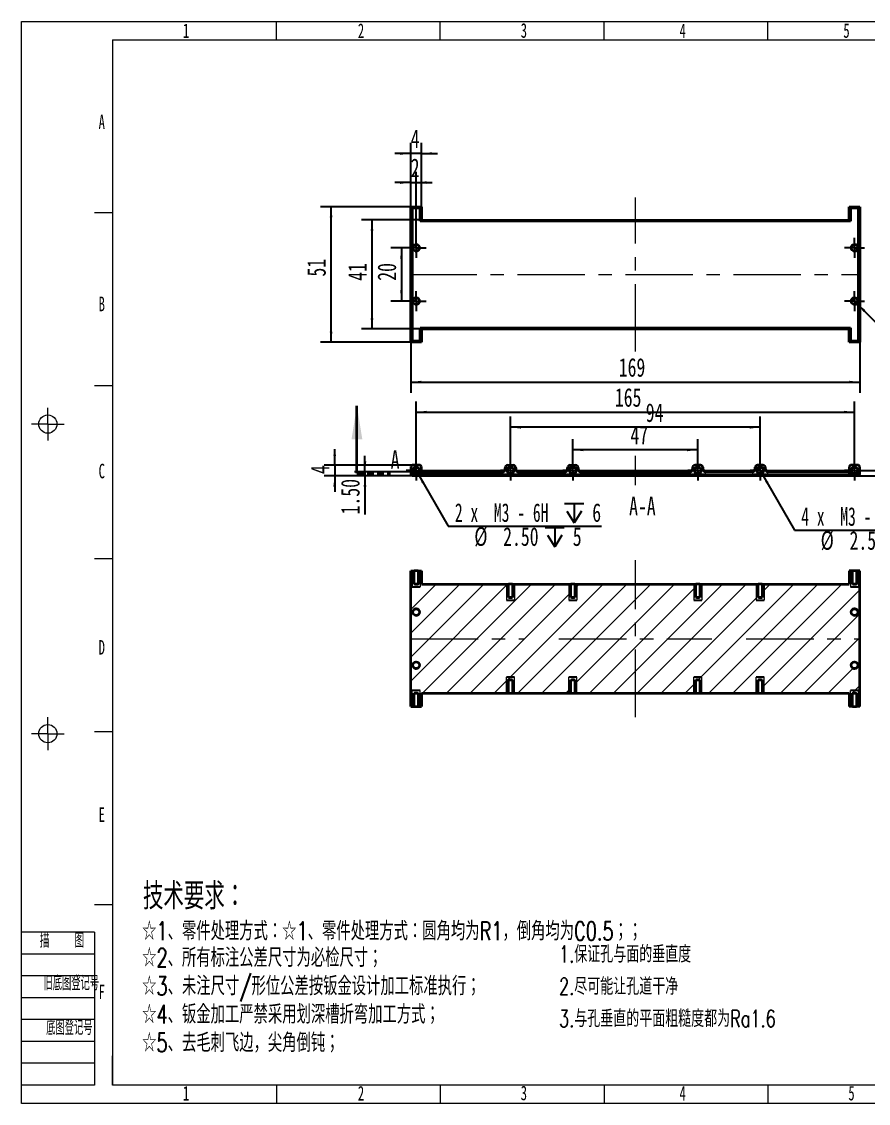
# Model space of a CAD drawing. Header units: millimetres. Extents: x 5 to 292, y 3 to 206.
# Drawn here: x 4.5 to 163.8, y 2.8 to 206.2 of the extents above; entities that cross this region are included whole.
import ezdxf

# ---------------------------------------------------------------- set-up
doc = ezdxf.new("R2010")
doc.units = ezdxf.units.MM
doc.linetypes.add('CENTERX2', pattern=[20.32, 12.7, -2.54, 2.54, -2.54])
doc.linetypes.add('HIDDEN', pattern=[1.905, 1.27, -0.635])
doc.layers.add('10', color=7, linetype='Continuous')
doc.layers.add('SLD-0', color=7, linetype='Continuous')
doc.layers.add('粗实线层', color=7, linetype='Continuous', lineweight=25)
doc.styles.add('SLDTEXTSTYLE0', font='TXT', dxfattribs={"width": 0.7, "bigfont": 'bigfont'})
doc.styles.add('SLDTEXTSTYLE1', font='TXT', dxfattribs={"width": 0.7})
doc.styles.add('SLDTEXTSTYLE13', font='TXT', dxfattribs={"width": 0.629412, "bigfont": 'bigfont'})
doc.styles.add('SLDTEXTSTYLE14', font='TXT', dxfattribs={"width": 0.616667})
doc.styles.add('SLDTEXTSTYLE7', font='TXT', dxfattribs={"width": 0.638186})
doc.styles.add('SLDTEXTSTYLE8', font='TXT', dxfattribs={"width": 0.484951, "bigfont": 'bigfont'})
doc.styles.add('SLDTEXTSTYLE9', font='TXT', dxfattribs={"width": 0.454852, "bigfont": 'bigfont'})
doc.dimstyles.new('SLDDIMSTYLE0', dxfattribs={"dimtxt": 3.5, "dimasz": 2, "dimexe": 0, "dimexo": 0.0625, "dimgap": 0.875, "dimtad": 2, "dimlfac": 2, "dimrnd": 1e-09, "dimzin": 12, "dimdsep": 46, "dimtxsty": 'SLDTEXTSTYLE1', "dimsah": 1, "dimcen": 0.09, "dimadec": 0, "dimazin": 3, "dimtfac": 1, "dimtofl": 0, "dimtmove": 0, "dimatfit": 3, "dimfxl": 0, "dimfrac": 2, "dimtolj": 1, "dimtzin": 12, "dimarcsym": 0})
doc.dimstyles.new('SLDDIMSTYLE1', dxfattribs={"dimtxt": 3.5, "dimasz": 2, "dimexe": 0, "dimexo": 0.0625, "dimgap": 0.875, "dimtad": 2, "dimlfac": 2, "dimrnd": 1e-09, "dimzin": 12, "dimdsep": 46, "dimtxsty": 'SLDTEXTSTYLE1', "dimsah": 1, "dimcen": 0.09, "dimadec": 0, "dimazin": 3, "dimtfac": 1, "dimtmove": 0, "dimatfit": 0, "dimfxl": 0, "dimfrac": 2, "dimtolj": 1, "dimtzin": 12, "dimarcsym": 0})
doc.dimstyles.new('SLDDIMSTYLE2', dxfattribs={"dimtxt": 3.5, "dimasz": 2, "dimexe": 0, "dimexo": 0.0625, "dimgap": 0.875, "dimtad": 0, "dimtih": 1, "dimtoh": 1, "dimdec": 6, "dimlfac": 2, "dimrnd": 1e-09, "dimzin": 12, "dimdsep": 46, "dimtxsty": 'SLDTEXTSTYLE1', "dimblk1": 'NONE', "dimsah": 1, "dimcen": 0, "dimadec": 0, "dimazin": 3, "dimtfac": 1, "dimtmove": 0, "dimatfit": 3, "dimldrblk": 'NONE', "dimfxl": 0, "dimfrac": 2, "dimtolj": 1, "dimtzin": 12, "dimarcsym": 0})
doc.dimstyles.new('SLDDIMSTYLE3', dxfattribs={"dimtxt": 3.5, "dimasz": 2, "dimexe": 0, "dimexo": 0.0625, "dimgap": 0.875, "dimtad": 2, "dimlfac": 2, "dimrnd": 1e-09, "dimzin": 4, "dimdsep": 46, "dimtxsty": 'SLDTEXTSTYLE1', "dimsah": 1, "dimcen": 0.09, "dimadec": 0, "dimazin": 1, "dimtfac": 1, "dimtmove": 0, "dimatfit": 0, "dimfxl": 0, "dimfrac": 2, "dimtolj": 1, "dimtzin": 12, "dimarcsym": 0})

# ---------------------------------------------------------------- blocks, each defined once
blk = doc.blocks.new('SW_NOTE_0_1')
at = {"layer": 'SLD-0', "color": 0, "char_height": 3.5, "attachment_point": 1, "style": 'SLDTEXTSTYLE0'}
for s, insert in [('☆2、所有标注公差尺寸为必检尺寸；', (0, 4.51)), ('☆3、未注尺寸/形位公差按钣金设计加工标准执行；', (0, -0.82)), ('☆4、钣金加工严禁采用划深槽折弯加工方式；', (0, -6.15)), ('☆5、去毛刺飞边，尖角倒钝；', (0, -11.48))]:
    blk.add_mtext(s, dxfattribs=dict(at, insert=insert))
blk = doc.blocks.new('SW_NOTE_0_4')
at = {"layer": '粗实线层', "color": 0, "char_height": 3.175, "attachment_point": 1, "style": 'SLDTEXTSTYLE0'}
for s, insert in [('1.保证孔与面的垂直度', (0, 4.09)), ('2.尽可能让孔道干净', (0, -1.97)), ('3.与孔垂直的平面粗糙度都为Ra1.6', (0, -8.03))]:
    blk.add_mtext(s, dxfattribs=dict(at, insert=insert))
blk = doc.blocks.new('_D')
at = {"layer": '10'}
for p, q in [((77.73, 171.44), (60.73, 171.44)), ((62.73, 145.94), (62.73, 171.44)), ((77.73, 145.94), (60.73, 145.94))]:
    blk.add_line(p, q, dxfattribs=at)
for points in [[(62.73, 171.44), (62.48, 169.44), (62.98, 169.44)], [(62.73, 145.94), (62.98, 147.94), (62.48, 147.94)]]:
    blk.add_solid(points, dxfattribs=at)
at = {"layer": '10', "insert": (58.22, 158.3), "char_height": 3.5, "attachment_point": 1, "rotation": 90, "style": 'SLDTEXTSTYLE1'}
blk.add_mtext('51', dxfattribs=at)
blk = doc.blocks.new('_D_1')
at = {"layer": '10'}
for p, q in [((78.73, 163.69), (73.98, 163.69)), ((75.98, 163.69), (75.98, 153.69)), ((76.86, 153.69), (73.98, 153.69))]:
    blk.add_line(p, q, dxfattribs=at)
for points in [[(75.98, 163.69), (75.73, 161.69), (76.23, 161.69)], [(75.98, 153.69), (76.23, 155.69), (75.73, 155.69)]]:
    blk.add_solid(points, dxfattribs=at)
at = {"layer": '10', "insert": (71.47, 157.51), "char_height": 3.5, "attachment_point": 1, "rotation": 90, "style": 'SLDTEXTSTYLE1'}
blk.add_mtext('20', dxfattribs=at)
blk = doc.blocks.new('_D_2')
at = {"layer": '10'}
for p, q in [((77.73, 171.44), (77.73, 177.98)), ((78.73, 163.69), (78.73, 177.98)), ((77.73, 175.98), (74.73, 175.98)), ((77.73, 175.98), (78.73, 175.98)), ((78.73, 175.98), (81.73, 175.98))]:
    blk.add_line(p, q, dxfattribs=at)
for points in [[(77.73, 175.98), (75.73, 176.23), (75.73, 175.73)], [(78.73, 175.98), (80.73, 175.73), (80.73, 176.23)]]:
    blk.add_solid(points, dxfattribs=at)
at = {"layer": '10', "insert": (77.71, 180.5), "char_height": 3.5, "attachment_point": 1, "style": 'SLDTEXTSTYLE1'}
blk.add_mtext('2', dxfattribs=at)
blk = doc.blocks.new('_D_3')
at = {"layer": '10'}
for p, q in [((79.73, 168.94), (68.43, 168.94)), ((70.43, 168.94), (70.43, 148.44)), ((79.73, 148.44), (68.43, 148.44))]:
    blk.add_line(p, q, dxfattribs=at)
for points in [[(70.43, 168.94), (70.18, 166.94), (70.68, 166.94)], [(70.43, 148.44), (70.68, 150.44), (70.18, 150.44)]]:
    blk.add_solid(points, dxfattribs=at)
at = {"layer": '10', "insert": (65.92, 157.51), "char_height": 3.5, "attachment_point": 1, "rotation": 90, "style": 'SLDTEXTSTYLE1'}
blk.add_mtext('41', dxfattribs=at)
blk = doc.blocks.new('_D_4')
at = {"layer": '10'}
for p, q in [((77.73, 171.44), (77.73, 183.44)), ((79.73, 171.44), (79.73, 183.44)), ((77.73, 181.44), (74.73, 181.44)), ((79.73, 181.44), (77.73, 181.44)), ((79.73, 181.44), (82.73, 181.44))]:
    blk.add_line(p, q, dxfattribs=at)
for points in [[(77.73, 181.44), (75.73, 181.69), (75.73, 181.19)], [(79.73, 181.44), (81.73, 181.19), (81.73, 181.69)]]:
    blk.add_solid(points, dxfattribs=at)
at = {"layer": '10', "insert": (77.71, 185.95), "char_height": 3.5, "attachment_point": 1, "style": 'SLDTEXTSTYLE1'}
blk.add_mtext('4', dxfattribs=at)
blk = doc.blocks.new('_D_5')
at = {"layer": '10'}
for p, q in [((77.73, 145.94), (77.73, 136.46)), ((162.23, 145.94), (162.23, 136.46)), ((77.73, 138.46), (162.23, 138.46))]:
    blk.add_line(p, q, dxfattribs=at)
for points in [[(77.73, 138.46), (79.73, 138.21), (79.73, 138.71)], [(162.23, 138.46), (160.23, 138.71), (160.23, 138.21)]]:
    blk.add_solid(points, dxfattribs=at)
at = {"layer": '10', "insert": (116.86, 142.97), "char_height": 3.5, "attachment_point": 1, "style": 'SLDTEXTSTYLE1'}
blk.add_mtext('169', dxfattribs=at)
blk = doc.blocks.new('_D_6')
at = {"layer": '10'}
for p, q in [((160.79, 154.13), (161.68, 153.25)), ((161.68, 153.25), (172.58, 142.33)), ((172.58, 142.33), (206.72, 142.33))]:
    blk.add_line(p, q, dxfattribs=at)
blk.add_solid([(161.68, 153.25), (162.91, 151.65), (163.27, 152.01)], dxfattribs=at)
at = {"layer": '10', "char_height": 3.5, "attachment_point": 1}
for s, insert, style in [('4 x  M3 - 6H 完全贯穿', (173.83, 146.84), 'SLDTEXTSTYLE13'), ('%%c', (177.49, 142.34), 'SLDTEXTSTYLE1'), ('2.50 完全贯穿', (182.92, 142.33), 'SLDTEXTSTYLE0')]:
    blk.add_mtext(s, dxfattribs=dict(at, insert=insert, style=style))
blk = doc.blocks.new('_None')
blk = doc.blocks.new('SW_CENTERMARKSYMBOL_0')
at = {"layer": '10', "color": 0}
for p, q in [((-1.25, 0), (-1.875, 0)), ((0, 0), (-1.25, 0)), ((0, 1.25), (0, 1.875)), ((0, 0), (0, 1.25)), ((0, 0), (0, -1.25)), ((0, 0), (1.25, 0)), ((1.25, 0), (1.875, 0)), ((0, -1.25), (0, -1.875))]:
    blk.add_line(p, q, dxfattribs=at)
blk = doc.blocks.new('SW_CENTERMARKSYMBOL_1')
at = {"layer": '10', "color": 0}
for p, q in [((-1.25, 0), (-1.875, 0)), ((0, 0), (-1.25, 0)), ((0, 1.25), (0, 1.875)), ((0, 0), (0, 1.25)), ((0, 0), (0, -1.25)), ((0, 0), (1.25, 0)), ((1.25, 0), (1.875, 0)), ((0, -1.25), (0, -1.875))]:
    blk.add_line(p, q, dxfattribs=at)
blk = doc.blocks.new('SW_CENTERMARKSYMBOL_2')
at = {"layer": '10', "color": 0}
for p, q in [((-1.25, 0), (-1.875, 0)), ((0, 0), (-1.25, 0)), ((0, 1.25), (0, 1.875)), ((0, 0), (0, 1.25)), ((0, 0), (0, -1.25)), ((0, 0), (1.25, 0)), ((1.25, 0), (1.875, 0)), ((0, -1.25), (0, -1.875))]:
    blk.add_line(p, q, dxfattribs=at)
blk = doc.blocks.new('SW_CENTERMARKSYMBOL_3')
at = {"layer": '10', "color": 0}
for p, q in [((-1.25, 0), (-1.875, 0)), ((0, 0), (-1.25, 0)), ((0, 1.25), (0, 1.875)), ((0, 0), (0, 1.25)), ((0, 0), (0, -1.25)), ((0, 0), (1.25, 0)), ((1.25, 0), (1.875, 0)), ((0, -1.25), (0, -1.875))]:
    blk.add_line(p, q, dxfattribs=at)
blk = doc.blocks.new('_D_7')
at = {"layer": '10'}
for p, q in [((63.41, 122.81), (63.41, 125.81)), ((77.98, 122.81), (61.41, 122.81)), ((63.41, 122.81), (63.41, 120.81)), ((77.98, 120.81), (61.41, 120.81)), ((63.41, 120.81), (63.41, 117.81))]:
    blk.add_line(p, q, dxfattribs=at)
for points in [[(63.41, 122.81), (63.66, 124.81), (63.16, 124.81)], [(63.41, 120.81), (63.16, 118.81), (63.66, 118.81)]]:
    blk.add_solid(points, dxfattribs=at)
at = {"layer": '10', "insert": (58.9, 121.16), "char_height": 3.5, "attachment_point": 1, "rotation": 90, "style": 'SLDTEXTSTYLE1'}
blk.add_mtext('4', dxfattribs=at)
blk = doc.blocks.new('_D_8')
at = {"layer": '10'}
for p, q in [((69.11, 121.56), (69.11, 124.56)), ((79.98, 121.56), (67.11, 121.56)), ((79.48, 120.81), (67.11, 120.81)), ((69.11, 121.56), (69.11, 120.81)), ((69.11, 120.81), (69.11, 113.57))]:
    blk.add_line(p, q, dxfattribs=at)
for points in [[(69.11, 121.56), (69.36, 123.56), (68.86, 123.56)], [(69.11, 120.81), (68.86, 118.81), (69.36, 118.81)]]:
    blk.add_solid(points, dxfattribs=at)
at = {"layer": '10', "insert": (64.59, 113.57), "char_height": 3.5, "attachment_point": 1, "rotation": 90, "style": 'SLDTEXTSTYLE1'}
blk.add_mtext('1.50', dxfattribs=at)
blk = doc.blocks.new('_D_9')
at = {"layer": '10'}
for p, q in [((78.73, 123.68), (78.73, 134.81)), ((161.23, 123.68), (161.23, 134.81)), ((78.73, 132.81), (161.23, 132.81))]:
    blk.add_line(p, q, dxfattribs=at)
for points in [[(78.73, 132.81), (80.73, 132.56), (80.73, 133.06)], [(161.23, 132.81), (159.23, 133.06), (159.23, 132.56)]]:
    blk.add_solid(points, dxfattribs=at)
at = {"layer": '10', "insert": (116.13, 137.32), "char_height": 3.5, "attachment_point": 1, "style": 'SLDTEXTSTYLE1'}
blk.add_mtext('165', dxfattribs=at)
blk = doc.blocks.new('_D_10')
at = {"layer": '10'}
for p, q in [((96.48, 123.69), (96.48, 131.95)), ((143.48, 123.69), (143.48, 131.95)), ((143.48, 129.95), (96.48, 129.95))]:
    blk.add_line(p, q, dxfattribs=at)
for points in [[(96.48, 129.95), (98.48, 129.7), (98.48, 130.2)], [(143.48, 129.95), (141.48, 130.2), (141.48, 129.7)]]:
    blk.add_solid(points, dxfattribs=at)
at = {"layer": '10', "insert": (121.95, 134.46), "char_height": 3.5, "attachment_point": 1, "style": 'SLDTEXTSTYLE1'}
blk.add_mtext('94', dxfattribs=at)
blk = doc.blocks.new('_D_11')
at = {"layer": '10'}
for p, q in [((108.23, 123.69), (108.23, 127.7)), ((131.73, 123.69), (131.73, 127.7)), ((131.73, 125.7), (108.23, 125.7))]:
    blk.add_line(p, q, dxfattribs=at)
for points in [[(108.23, 125.7), (110.23, 125.45), (110.23, 125.95)], [(131.73, 125.7), (129.73, 125.95), (129.73, 125.45)]]:
    blk.add_solid(points, dxfattribs=at)
at = {"layer": '10', "insert": (119.06, 130.22), "char_height": 3.5, "attachment_point": 1, "style": 'SLDTEXTSTYLE1'}
blk.add_mtext('47', dxfattribs=at)
blk = doc.blocks.new('_D_12')
at = {"layer": '10'}
for p, q in [((192.23, 121.81), (192.23, 124.81)), ((80.61, 121.81), (194.23, 121.81)), ((160.48, 120.81), (194.23, 120.81)), ((192.23, 121.81), (192.23, 120.81)), ((192.23, 120.81), (192.23, 118.8))]:
    blk.add_line(p, q, dxfattribs=at)
for points in [[(192.23, 121.81), (192.48, 123.81), (191.98, 123.81)], [(192.23, 120.81), (191.98, 118.81), (192.48, 118.81)]]:
    blk.add_solid(points, dxfattribs=at)
at = {"layer": '10', "insert": (187.72, 118.8), "char_height": 3.5, "attachment_point": 1, "rotation": 90, "style": 'SLDTEXTSTYLE1'}
blk.add_mtext('2', dxfattribs=at)
blk = doc.blocks.new('SW_SYMBOL_HOLE_DEPTH')
at = {"layer": '10', "color": 0}
for p, q in [((0, 875), (800, 875)), ((100, 555), (400, 75)), ((400, 875), (400, 75)), ((700, 555), (400, 75))]:
    blk.add_line(p, q, dxfattribs=at)
blk = doc.blocks.new('_D_13')
at = {"layer": '10'}
for p, q in [((78.42, 122.35), (79.05, 121.27)), ((79.05, 121.27), (84.77, 111.34)), ((84.77, 111.34), (113.63, 111.34))]:
    blk.add_line(p, q, dxfattribs=at)
blk.add_solid([(79.05, 121.27), (79.83, 119.41), (80.26, 119.66)], dxfattribs=at)
at = {"layer": '10', "xscale": 0.004511737089201878, "yscale": 0.004511737089201878, "zscale": 0.004511737089201878}
for p in [(106.67, 111.67), (103, 107.16)]:
    blk.add_blockref('SW_SYMBOL_HOLE_DEPTH', p, dxfattribs=at)
at = {"layer": '10', "char_height": 3.5, "attachment_point": 1}
for s, insert, style in [('2 x  M3 - 6H', (86.02, 115.66), 'SLDTEXTSTYLE14'), ('6', (111.88, 115.66), 'SLDTEXTSTYLE1'), ('%%c', (89.69, 111.16), 'SLDTEXTSTYLE1'), ('2.50', (95.11, 111.15), 'SLDTEXTSTYLE1'), ('5', (108.21, 111.15), 'SLDTEXTSTYLE1')]:
    blk.add_mtext(s, dxfattribs=dict(at, insert=insert, style=style))
blk = doc.blocks.new('_D_14')
at = {"layer": '10'}
for p, q in [((143.17, 122.36), (143.8, 121.27)), ((143.8, 121.27), (149.95, 110.61)), ((149.95, 110.61), (178.81, 110.61))]:
    blk.add_line(p, q, dxfattribs=at)
blk.add_solid([(143.8, 121.27), (144.58, 119.42), (145.01, 119.67)], dxfattribs=at)
at = {"layer": '10', "xscale": 0.004511737089201878, "yscale": 0.004511737089201878, "zscale": 0.004511737089201878}
for p in [(171.85, 110.94), (168.18, 106.43)]:
    blk.add_blockref('SW_SYMBOL_HOLE_DEPTH', p, dxfattribs=at)
at = {"layer": '10', "char_height": 3.5, "attachment_point": 1}
for s, insert, style in [('4 x  M3 - 6H', (151.2, 114.93), 'SLDTEXTSTYLE14'), ('6', (177.06, 114.93), 'SLDTEXTSTYLE1'), ('%%c', (154.86, 110.43), 'SLDTEXTSTYLE1'), ('2.50', (160.29, 110.42), 'SLDTEXTSTYLE1'), ('5', (173.39, 110.42), 'SLDTEXTSTYLE1')]:
    blk.add_mtext(s, dxfattribs=dict(at, insert=insert, style=style))
blk = doc.blocks.new('SW_CENTERMARKSYMBOL_4')
at = {"layer": '10', "color": 0}
for p, q in [((-1.25, 0), (-1.875, 0)), ((0, 0), (-1.25, 0)), ((0, 1.25), (0, 1.875)), ((0, 0), (0, 1.25)), ((0, 0), (0, -1.25)), ((0, 0), (1.25, 0)), ((1.25, 0), (1.875, 0)), ((0, -1.25), (0, -1.875))]:
    blk.add_line(p, q, dxfattribs=at)
blk = doc.blocks.new('SW_CENTERMARKSYMBOL_5')
at = {"layer": '10', "color": 0}
for p, q in [((-1.25, 0), (-1.875, 0)), ((0, 0), (-1.25, 0)), ((0, 1.25), (0, 1.875)), ((0, 0), (0, 1.25)), ((0, 0), (0, -1.25)), ((0, 0), (1.25, 0)), ((1.25, 0), (1.875, 0)), ((0, -1.25), (0, -1.875))]:
    blk.add_line(p, q, dxfattribs=at)
blk = doc.blocks.new('SW_CENTERMARKSYMBOL_6')
at = {"layer": '10', "color": 0}
for p, q in [((-1.25, 0), (-1.875, 0)), ((0, 0), (-1.25, 0)), ((0, 1.25), (0, 1.875)), ((0, 0), (0, 1.25)), ((0, 0), (0, -1.25)), ((0, 0), (1.25, 0)), ((1.25, 0), (1.875, 0)), ((0, -1.25), (0, -1.875))]:
    blk.add_line(p, q, dxfattribs=at)
blk = doc.blocks.new('SW_CENTERMARKSYMBOL_7')
at = {"layer": '10', "color": 0}
for p, q in [((-1.25, 0), (-1.875, 0)), ((0, 0), (-1.25, 0)), ((0, 1.25), (0, 1.875)), ((0, 0), (0, 1.25)), ((0, 0), (0, -1.25)), ((0, 0), (1.25, 0)), ((1.25, 0), (1.875, 0)), ((0, -1.25), (0, -1.875))]:
    blk.add_line(p, q, dxfattribs=at)
blk = doc.blocks.new('SW_CENTERMARKSYMBOL_8')
at = {"layer": '10', "color": 0}
for p, q in [((-1.25, 0), (-1.875, 0)), ((0, 0), (-1.25, 0)), ((0, 1.25), (0, 1.875)), ((0, 0), (0, 1.25)), ((0, 0), (0, -1.25)), ((0, 0), (1.25, 0)), ((1.25, 0), (1.875, 0)), ((0, -1.25), (0, -1.875))]:
    blk.add_line(p, q, dxfattribs=at)
blk = doc.blocks.new('SW_CENTERMARKSYMBOL_9')
at = {"layer": '10', "color": 0}
for p, q in [((-1.25, 0), (-1.875, 0)), ((0, 0), (-1.25, 0)), ((0, 1.25), (0, 1.875)), ((0, 0), (0, 1.25)), ((0, 0), (0, -1.25)), ((0, 0), (1.25, 0)), ((1.25, 0), (1.875, 0)), ((0, -1.25), (0, -1.875))]:
    blk.add_line(p, q, dxfattribs=at)

msp = doc.modelspace()

# ---------------------------------------------------------------- hatches: boundary and pattern name
at = {"layer": '10', "linetype": 'Continuous', "lineweight": 18}
h = msp.add_hatch(dxfattribs=at)
h.set_pattern_fill('ANSI31', color=256, style=0)
edge = h.paths.add_edge_path(flags=0)
edge.add_spline(control_points=[(143.85968995, 97.94086234), (143.75511557, 97.90308212), (143.64540433, 97.87364096), (143.53441739, 97.86692939), (143.41427746, 97.85966431), (143.29171628, 97.88143354), (143.17690651, 97.91755974), (143.15381076, 97.92482708), (143.13088104, 97.9326355), (143.10810942, 97.94086234)], knot_values=[0.0035207128, 0.0035207128, 0.0035207128, 0.0035207128, 0.0041913413, 0.0041913413, 0.0041913413, 0.0049213623, 0.0049213623, 0.0049213623, 0.0050667007, 0.0050667007, 0.0050667007, 0.0050667007], weights=[1, 1, 1, 1, 1, 1, 1, 1, 1, 1], degree=3, periodic=0)
edge.add_line((143.10810942, 97.94086234), (143.10810942, 100.44086234))
edge.add_line((143.10810942, 100.44086234), (132.10968995, 100.44086234))
edge.add_line((132.10968995, 100.44086234), (132.10968995, 97.94086234))
edge.add_spline(control_points=[(132.10968995, 97.94086234), (132.00511557, 97.90308212), (131.89540433, 97.87364096), (131.78441739, 97.86692939), (131.66427746, 97.85966431), (131.54171628, 97.88143354), (131.42690651, 97.91755974), (131.40381076, 97.92482708), (131.38088104, 97.9326355), (131.35810942, 97.94086234)], knot_values=[0.0035207128, 0.0035207128, 0.0035207128, 0.0035207128, 0.0041913413, 0.0041913413, 0.0041913413, 0.0049213623, 0.0049213623, 0.0049213623, 0.0050667007, 0.0050667007, 0.0050667007, 0.0050667007], weights=[1, 1, 1, 1, 1, 1, 1, 1, 1, 1], degree=3, periodic=0)
edge.add_line((131.35810942, 97.94086234), (131.35810942, 100.44086234))
edge.add_line((131.35810942, 100.44086234), (108.60968995, 100.44086234))
edge.add_line((108.60968995, 100.44086234), (108.60968995, 97.94086234))
edge.add_spline(control_points=[(108.60968995, 97.94086234), (108.50511557, 97.90308212), (108.39540433, 97.87364096), (108.28441739, 97.86692939), (108.16427746, 97.85966431), (108.04171628, 97.88143354), (107.92690651, 97.91755974), (107.90381076, 97.92482708), (107.88088104, 97.9326355), (107.85810942, 97.94086234)], knot_values=[0.0035207128, 0.0035207128, 0.0035207128, 0.0035207128, 0.0041913413, 0.0041913413, 0.0041913413, 0.0049213623, 0.0049213623, 0.0049213623, 0.0050667007, 0.0050667007, 0.0050667007, 0.0050667007], weights=[1, 1, 1, 1, 1, 1, 1, 1, 1, 1], degree=3, periodic=0)
edge.add_line((107.85810942, 97.94086234), (107.85810942, 100.44086234))
edge.add_line((107.85810942, 100.44086234), (96.85968995, 100.44086234))
edge.add_line((96.85968995, 100.44086234), (96.85968995, 97.94086234))
edge.add_spline(control_points=[(96.85968995, 97.94086234), (96.75511557, 97.90308212), (96.64540433, 97.87364096), (96.53441739, 97.86692939), (96.41427746, 97.85966431), (96.29171628, 97.88143354), (96.17690651, 97.91755974), (96.15381076, 97.92482708), (96.13088104, 97.9326355), (96.10810942, 97.94086234)], knot_values=[0.0035207128, 0.0035207128, 0.0035207128, 0.0035207128, 0.0041913413, 0.0041913413, 0.0041913413, 0.0049213623, 0.0049213623, 0.0049213623, 0.0050667007, 0.0050667007, 0.0050667007, 0.0050667007], weights=[1, 1, 1, 1, 1, 1, 1, 1, 1, 1], degree=3, periodic=0)
edge.add_line((96.10810942, 97.94086234), (96.10810942, 100.44086234))
edge.add_line((96.10810942, 100.44086234), (79.73389968, 100.44086234))
edge.add_line((79.73389968, 100.44086234), (79.73389968, 102.94086234))
edge.add_line((79.73389968, 102.94086234), (79.12071536, 102.94086234))
edge.add_line((79.12071536, 102.94086234), (79.12071536, 100.44086234))
edge.add_spline(control_points=[(79.12071536, 100.44086234), (79.01463821, 100.40141483), (78.9033274, 100.37000457), (78.79041921, 100.36224512), (78.67131411, 100.3540598), (78.54949282, 100.37493974), (78.43552746, 100.41050548), (78.40577329, 100.41979101), (78.37629872, 100.4299981), (78.347084, 100.44086234)], knot_values=[0.0034997344, 0.0034997344, 0.0034997344, 0.0034997344, 0.0041822391, 0.0041822391, 0.0041822391, 0.0049068195, 0.0049068195, 0.0049068195, 0.0050941022, 0.0050941022, 0.0050941022, 0.0050941022], weights=[1, 1, 1, 1, 1, 1, 1, 1, 1, 1], degree=3, periodic=0)
edge.add_line((78.347084, 100.44086234), (78.347084, 102.94086234))
edge.add_line((78.347084, 102.94086234), (77.73389968, 102.94086234))
edge.add_line((77.73389968, 102.94086234), (77.73389968, 77.44086234))
edge.add_line((77.73389968, 77.44086234), (78.347084, 77.44086234))
edge.add_line((78.347084, 77.44086234), (78.347084, 79.94086234))
edge.add_spline(control_points=[(78.347084, 79.94086234), (78.45316115, 79.98030986), (78.56447196, 80.01172011), (78.67738015, 80.01947956), (78.79648525, 80.02766489), (78.91830655, 80.00678495), (79.0322719, 79.97121921), (79.06202607, 79.96193368), (79.09150064, 79.95172659), (79.12071536, 79.94086234)], knot_values=[0.0034997344, 0.0034997344, 0.0034997344, 0.0034997344, 0.0041822391, 0.0041822391, 0.0041822391, 0.0049068195, 0.0049068195, 0.0049068195, 0.0050941022, 0.0050941022, 0.0050941022, 0.0050941022], weights=[1, 1, 1, 1, 1, 1, 1, 1, 1, 1], degree=3, periodic=0)
edge.add_line((79.12071536, 79.94086234), (79.12071536, 77.44086234))
edge.add_line((79.12071536, 77.44086234), (79.73389968, 77.44086234))
edge.add_line((79.73389968, 77.44086234), (79.73389968, 79.94086234))
edge.add_line((79.73389968, 79.94086234), (96.097084, 79.94086234))
edge.add_line((96.097084, 79.94086234), (96.097084, 82.44086234))
edge.add_spline(control_points=[(96.097084, 82.44086234), (96.20316115, 82.48030986), (96.31447196, 82.51172011), (96.42738015, 82.51947956), (96.54648525, 82.52766489), (96.66830655, 82.50678495), (96.7822719, 82.47121921), (96.81202607, 82.46193368), (96.84150064, 82.45172659), (96.87071536, 82.44086234)], knot_values=[0.0034997344, 0.0034997344, 0.0034997344, 0.0034997344, 0.0041822391, 0.0041822391, 0.0041822391, 0.0049068195, 0.0049068195, 0.0049068195, 0.0050941022, 0.0050941022, 0.0050941022, 0.0050941022], weights=[1, 1, 1, 1, 1, 1, 1, 1, 1, 1], degree=3, periodic=0)
edge.add_line((96.87071536, 82.44086234), (96.87071536, 79.94086234))
edge.add_line((96.87071536, 79.94086234), (107.847084, 79.94086234))
edge.add_line((107.847084, 79.94086234), (107.847084, 82.44086234))
edge.add_spline(control_points=[(107.847084, 82.44086234), (107.95316115, 82.48030986), (108.06447196, 82.51172011), (108.17738015, 82.51947956), (108.29648525, 82.52766489), (108.41830655, 82.50678495), (108.5322719, 82.47121921), (108.56202607, 82.46193368), (108.59150064, 82.45172659), (108.62071536, 82.44086234)], knot_values=[0.0034997344, 0.0034997344, 0.0034997344, 0.0034997344, 0.0041822391, 0.0041822391, 0.0041822391, 0.0049068195, 0.0049068195, 0.0049068195, 0.0050941022, 0.0050941022, 0.0050941022, 0.0050941022], weights=[1, 1, 1, 1, 1, 1, 1, 1, 1, 1], degree=3, periodic=0)
edge.add_line((108.62071536, 82.44086234), (108.62071536, 79.94086234))
edge.add_line((108.62071536, 79.94086234), (131.347084, 79.94086234))
edge.add_line((131.347084, 79.94086234), (131.347084, 82.44086234))
edge.add_spline(control_points=[(131.347084, 82.44086234), (131.45316115, 82.48030986), (131.56447196, 82.51172011), (131.67738015, 82.51947956), (131.79648525, 82.52766489), (131.91830655, 82.50678495), (132.0322719, 82.47121921), (132.06202607, 82.46193368), (132.09150064, 82.45172659), (132.12071536, 82.44086234)], knot_values=[0.0034997344, 0.0034997344, 0.0034997344, 0.0034997344, 0.0041822391, 0.0041822391, 0.0041822391, 0.0049068195, 0.0049068195, 0.0049068195, 0.0050941022, 0.0050941022, 0.0050941022, 0.0050941022], weights=[1, 1, 1, 1, 1, 1, 1, 1, 1, 1], degree=3, periodic=0)
edge.add_line((132.12071536, 82.44086234), (132.12071536, 79.94086234))
edge.add_line((132.12071536, 79.94086234), (143.097084, 79.94086234))
edge.add_line((143.097084, 79.94086234), (143.097084, 82.44086234))
edge.add_spline(control_points=[(143.097084, 82.44086234), (143.20316115, 82.48030986), (143.31447196, 82.51172011), (143.42738015, 82.51947956), (143.54648525, 82.52766489), (143.66830655, 82.50678495), (143.7822719, 82.47121921), (143.81202607, 82.46193368), (143.84150064, 82.45172659), (143.87071536, 82.44086234)], knot_values=[0.0034997344, 0.0034997344, 0.0034997344, 0.0034997344, 0.0041822391, 0.0041822391, 0.0041822391, 0.0049068195, 0.0049068195, 0.0049068195, 0.0050941022, 0.0050941022, 0.0050941022, 0.0050941022], weights=[1, 1, 1, 1, 1, 1, 1, 1, 1, 1], degree=3, periodic=0)
edge.add_line((143.87071536, 82.44086234), (143.87071536, 79.94086234))
edge.add_line((143.87071536, 79.94086234), (160.23389968, 79.94086234))
edge.add_line((160.23389968, 79.94086234), (160.23389968, 77.44086234))
edge.add_line((160.23389968, 77.44086234), (160.847084, 77.44086234))
edge.add_line((160.847084, 77.44086234), (160.847084, 79.94086234))
edge.add_spline(control_points=[(160.847084, 79.94086234), (160.95316115, 79.98030986), (161.06447196, 80.01172011), (161.17738015, 80.01947956), (161.29648525, 80.02766489), (161.41830655, 80.00678495), (161.5322719, 79.97121921), (161.56202607, 79.96193368), (161.59150064, 79.95172659), (161.62071536, 79.94086234)], knot_values=[0.0034997344, 0.0034997344, 0.0034997344, 0.0034997344, 0.0041822391, 0.0041822391, 0.0041822391, 0.0049068195, 0.0049068195, 0.0049068195, 0.0050941022, 0.0050941022, 0.0050941022, 0.0050941022], weights=[1, 1, 1, 1, 1, 1, 1, 1, 1, 1], degree=3, periodic=0)
edge.add_line((161.62071536, 79.94086234), (161.62071536, 77.44086234))
edge.add_line((161.62071536, 77.44086234), (162.23389968, 77.44086234))
edge.add_line((162.23389968, 77.44086234), (162.23389968, 102.94086234))
edge.add_line((162.23389968, 102.94086234), (161.62071536, 102.94086234))
edge.add_line((161.62071536, 102.94086234), (161.62071536, 100.44086234))
edge.add_spline(control_points=[(161.62071536, 100.44086234), (161.51463821, 100.40141483), (161.4033274, 100.37000457), (161.29041921, 100.36224512), (161.17131411, 100.3540598), (161.04949282, 100.37493974), (160.93552746, 100.41050548), (160.90577329, 100.41979101), (160.87629872, 100.4299981), (160.847084, 100.44086234)], knot_values=[0.0034997344, 0.0034997344, 0.0034997344, 0.0034997344, 0.0041822391, 0.0041822391, 0.0041822391, 0.0049068195, 0.0049068195, 0.0049068195, 0.0050941022, 0.0050941022, 0.0050941022, 0.0050941022], weights=[1, 1, 1, 1, 1, 1, 1, 1, 1, 1], degree=3, periodic=0)
edge.add_line((160.847084, 100.44086234), (160.847084, 102.94086234))
edge.add_line((160.847084, 102.94086234), (160.23389968, 102.94086234))
edge.add_line((160.23389968, 102.94086234), (160.23389968, 100.44086234))
edge.add_line((160.23389968, 100.44086234), (143.85968995, 100.44086234))
edge.add_line((143.85968995, 100.44086234), (143.85968995, 97.94086234))
edge = h.paths.add_edge_path(flags=0)
edge.add_arc((78.73389968, 85.19086234), 0.625, 0, 360)
edge = h.paths.add_edge_path(flags=0)
edge.add_arc((161.23389968, 95.19086234), 0.625, 0, 360)
edge = h.paths.add_edge_path(flags=0)
edge.add_arc((161.23389968, 85.19086234), 0.625, 0, 360)
edge = h.paths.add_edge_path(flags=0)
edge.add_arc((78.73389968, 95.19086234), 0.625, 0, 360)

# ---------------------------------------------------------------- linework, layer by layer
at = {"color": 7, "linetype": 'Continuous', "lineweight": 35}
for p, q in [((77.73389968, 145.93717804), (77.73389968, 171.43717804)), ((77.98389968, 171.18717804), (77.73389968, 171.43717804)), ((77.73389968, 171.43717804), (79.73389968, 171.43717804)), ((77.98389968, 171.18717804), (77.98389968, 146.18717804)), ((79.48389968, 171.18717804), (77.98389968, 171.18717804)), ((79.48389968, 171.18717804), (79.73389968, 171.43717804)), ((79.48389968, 168.68717804), (79.48389968, 171.18717804)), ((79.73389968, 171.43717804), (79.73389968, 168.93717804)), ((160.23389968, 168.93717804), (160.23389968, 171.43717804)), ((160.23389968, 171.43717804), (160.48389968, 171.18717804)), ((160.23389968, 171.43717804), (162.23389968, 171.43717804)), ((160.48389968, 171.18717804), (160.48389968, 168.68717804)), ((161.98389968, 171.18717804), (160.48389968, 171.18717804)), ((162.23389968, 171.43717804), (161.98389968, 171.18717804)), ((161.98389968, 146.18717804), (161.98389968, 171.18717804)), ((162.23389968, 171.43717804), (162.23389968, 145.93717804)), ((79.73389968, 168.93717804), (79.48389968, 168.68717804)), ((79.73389968, 168.93717804), (160.23389968, 168.93717804)), ((160.23389968, 168.93717804), (160.48389968, 168.68717804)), ((160.48389968, 168.68717804), (79.48389968, 168.68717804)), ((79.48389968, 146.18717804), (79.48389968, 148.68717804)), ((79.48389968, 148.68717804), (160.48389968, 148.68717804)), ((79.48389968, 148.68717804), (79.73389968, 148.43717804)), ((160.48389968, 148.68717804), (160.23389968, 148.43717804)), ((160.48389968, 148.68717804), (160.48389968, 146.18717804)), ((79.73389968, 148.43717804), (79.73389968, 145.93717804)), ((160.23389968, 148.43717804), (79.73389968, 148.43717804)), ((160.23389968, 145.93717804), (160.23389968, 148.43717804)), ((77.98389968, 146.18717804), (77.73389968, 145.93717804)), ((79.73389968, 145.93717804), (77.73389968, 145.93717804)), ((77.98389968, 146.18717804), (79.48389968, 146.18717804)), ((79.48389968, 146.18717804), (79.73389968, 145.93717804)), ((160.23389968, 145.93717804), (160.48389968, 146.18717804)), ((162.23389968, 145.93717804), (160.23389968, 145.93717804)), ((160.48389968, 146.18717804), (161.98389968, 146.18717804)), ((162.23389968, 145.93717804), (161.98389968, 146.18717804)), ((67.59389968, 121.31583267), (67.59389968, 134.01583267)), ((77.98389968, 122.80674879), (77.73389968, 122.55674879)), ((77.73389968, 122.55674879), (77.73389968, 121.05674879)), ((79.48389968, 122.80674879), (77.98389968, 122.80674879)), ((79.73389968, 122.55674879), (79.48389968, 122.80674879)), ((79.73389968, 121.05674879), (79.73389968, 122.55674879)), ((95.48389968, 122.05674879), (95.48389968, 122.30674879)), ((95.98389968, 122.80674879), (96.98389968, 122.80674879)), ((97.48389968, 122.30674879), (97.48389968, 122.05674879)), ((107.23389968, 122.05674879), (107.23389968, 122.30674879)), ((107.73389968, 122.80674879), (108.73389968, 122.80674879)), ((109.23389968, 122.30674879), (109.23389968, 122.05674879)), ((130.73389968, 122.30674879), (130.73389968, 122.05674879)), ((132.23389968, 122.80674879), (131.23389968, 122.80674879)), ((132.73389968, 122.05674879), (132.73389968, 122.30674879)), ((142.48389968, 122.30674879), (142.48389968, 122.05674879)), ((143.98389968, 122.80674879), (142.98389968, 122.80674879)), ((144.48389968, 122.05674879), (144.48389968, 122.30674879)), ((160.48389968, 122.80674879), (160.23389968, 122.55674879)), ((160.23389968, 122.55674879), (160.23389968, 121.05674879)), ((161.98389968, 122.80674879), (160.48389968, 122.80674879)), ((162.23389968, 122.55674879), (161.98389968, 122.80674879)), ((162.23389968, 121.05674879), (162.23389968, 122.55674879)), ((77.73389968, 121.05674879), (79.73389968, 121.05674879)), ((77.98389968, 120.80674879), (77.73389968, 121.05674879)), ((79.48389968, 120.80674879), (77.98389968, 120.80674879)), ((79.48389968, 120.80674879), (79.73389968, 121.05674879)), ((160.48389968, 120.80674879), (79.48389968, 120.80674879)), ((79.98389968, 121.55674879), (79.73389968, 121.80674879)), ((79.73389968, 121.05674879), (160.23389968, 121.05674879)), ((79.98389968, 121.55674879), (94.98389968, 121.55674879)), ((97.98389968, 121.55674879), (106.73389968, 121.55674879)), ((109.73389968, 121.55674879), (130.23389968, 121.55674879)), ((141.98389968, 121.55674879), (133.23389968, 121.55674879)), ((160.23389968, 121.55674879), (144.98389968, 121.55674879)), ((160.23389968, 121.05674879), (162.23389968, 121.05674879)), ((160.23389968, 121.05674879), (160.48389968, 120.80674879)), ((161.98389968, 120.80674879), (160.48389968, 120.80674879)), ((162.23389968, 121.05674879), (161.98389968, 120.80674879)), ((77.73389968, 77.44086234), (77.73389968, 102.94086234)), ((77.73389968, 102.94086234), (78.347084, 102.94086234)), ((78.347084, 100.44086234), (78.347084, 102.94086234)), ((79.12071536, 102.94086234), (78.347084, 102.94086234)), ((79.12071536, 102.94086234), (79.12071536, 100.44086234)), ((79.12071536, 102.94086234), (79.73389968, 102.94086234)), ((79.73389968, 102.94086234), (79.73389968, 100.44086234)), ((160.23389968, 102.94086234), (160.23389968, 100.44086234)), ((160.847084, 102.94086234), (160.23389968, 102.94086234)), ((160.847084, 100.44086234), (160.847084, 102.94086234)), ((161.62071536, 102.94086234), (160.847084, 102.94086234)), ((161.62071536, 102.94086234), (161.62071536, 100.44086234)), ((162.23389968, 102.94086234), (161.62071536, 102.94086234)), ((162.23389968, 77.44086234), (162.23389968, 102.94086234)), ((79.12071536, 100.44086234), (78.347084, 100.44086234)), ((79.73389968, 100.44086234), (96.10810942, 100.44086234)), ((96.10810942, 97.94086234), (96.10810942, 100.44086234)), ((96.85968995, 100.44086234), (96.10810942, 100.44086234)), ((96.85968995, 100.44086234), (96.85968995, 97.94086234)), ((96.85968995, 100.44086234), (107.85810942, 100.44086234)), ((107.85810942, 97.94086234), (107.85810942, 100.44086234)), ((108.60968995, 100.44086234), (107.85810942, 100.44086234)), ((108.60968995, 100.44086234), (108.60968995, 97.94086234)), ((108.60968995, 100.44086234), (131.35810942, 100.44086234)), ((131.35810942, 97.94086234), (131.35810942, 100.44086234)), ((132.10968995, 100.44086234), (131.35810942, 100.44086234)), ((132.10968995, 100.44086234), (132.10968995, 97.94086234)), ((132.10968995, 100.44086234), (143.10810942, 100.44086234)), ((143.10810942, 97.94086234), (143.10810942, 100.44086234)), ((143.85968995, 100.44086234), (143.10810942, 100.44086234)), ((143.85968995, 100.44086234), (143.85968995, 97.94086234)), ((143.85968995, 100.44086234), (160.23389968, 100.44086234)), ((161.62071536, 100.44086234), (160.847084, 100.44086234)), ((96.85968995, 97.94086234), (96.10487676, 97.94086234)), ((108.60968995, 97.94086234), (107.85487676, 97.94086234)), ((132.10968995, 97.94086234), (131.35487676, 97.94086234)), ((143.85968995, 97.94086234), (143.10487676, 97.94086234)), ((96.097084, 79.94086234), (96.097084, 82.44086234)), ((96.097084, 82.44086234), (96.87071536, 82.44086234)), ((96.87071536, 82.44086234), (96.87071536, 79.94086234)), ((107.83929866, 82.44086234), (108.62071536, 82.44086234)), ((107.847084, 79.94086234), (107.847084, 82.44086234)), ((108.62071536, 82.44086234), (108.62071536, 79.94086234)), ((131.33929866, 82.44086234), (132.12071536, 82.44086234)), ((131.347084, 79.94086234), (131.347084, 82.44086234)), ((132.12071536, 82.44086234), (132.12071536, 79.94086234)), ((143.08929866, 82.44086234), (143.87071536, 82.44086234)), ((143.097084, 79.94086234), (143.097084, 82.44086234)), ((143.87071536, 82.44086234), (143.87071536, 79.94086234)), ((78.347084, 79.94086234), (79.12071536, 79.94086234)), ((78.347084, 77.44086234), (78.347084, 79.94086234)), ((79.12071536, 79.94086234), (79.12071536, 77.44086234)), ((79.73389968, 79.94086234), (96.097084, 79.94086234)), ((79.73389968, 79.94086234), (79.73389968, 77.44086234)), ((96.097084, 79.94086234), (96.87071536, 79.94086234)), ((96.87071536, 79.94086234), (107.847084, 79.94086234)), ((107.847084, 79.94086234), (108.62071536, 79.94086234)), ((108.62071536, 79.94086234), (131.347084, 79.94086234)), ((131.347084, 79.94086234), (132.12071536, 79.94086234)), ((132.12071536, 79.94086234), (143.097084, 79.94086234)), ((143.097084, 79.94086234), (143.87071536, 79.94086234)), ((143.87071536, 79.94086234), (160.23389968, 79.94086234)), ((160.23389968, 79.94086234), (160.23389968, 77.44086234)), ((160.847084, 79.94086234), (161.62071536, 79.94086234)), ((160.847084, 77.44086234), (160.847084, 79.94086234)), ((161.62071536, 79.94086234), (161.62071536, 77.44086234)), ((77.73389968, 77.44086234), (78.347084, 77.44086234)), ((78.347084, 77.44086234), (79.12071536, 77.44086234)), ((79.12071536, 77.44086234), (79.73389968, 77.44086234)), ((160.847084, 77.44086234), (160.23389968, 77.44086234)), ((160.847084, 77.44086234), (161.62071536, 77.44086234)), ((162.23389968, 77.44086234), (161.62071536, 77.44086234))]:
    msp.add_line(p, q, dxfattribs=at)
at = {"color": 7, "linetype": 'HIDDEN', "lineweight": 35}
msp.add_line((67.59389968, 121.31583267), (73.94389968, 121.31583267), dxfattribs=at)
at = {"color": 7, "linetype": 'Continuous', "lineweight": 18}
for p, q in [((77.98389968, 102.94086234), (77.98389968, 99.94086234)), ((79.48389968, 102.94086234), (79.48389968, 99.94086234)), ((160.48389968, 102.94086234), (160.48389968, 99.94086234)), ((161.98389968, 102.94086234), (161.98389968, 99.94086234)), ((95.73389968, 100.44086234), (95.73389968, 97.44086234)), ((97.23389968, 100.44086234), (97.23389968, 97.44086234)), ((107.48389968, 100.44086234), (107.48389968, 97.44086234)), ((108.98389968, 100.44086234), (108.98389968, 97.44086234)), ((130.98389968, 100.44086234), (130.98389968, 97.44086234)), ((132.48389968, 100.44086234), (132.48389968, 97.44086234)), ((142.73389968, 100.44086234), (142.73389968, 97.44086234)), ((144.23389968, 100.44086234), (144.23389968, 97.44086234)), ((95.73389968, 79.94086234), (95.73389968, 82.94086234)), ((97.23389968, 79.94086234), (97.23389968, 82.94086234)), ((107.48389968, 79.94086234), (107.48389968, 82.94086234)), ((108.98389968, 79.94086234), (108.98389968, 82.94086234)), ((130.98389968, 79.94086234), (130.98389968, 82.94086234)), ((132.48389968, 79.94086234), (132.48389968, 82.94086234)), ((142.73389968, 79.94086234), (142.73389968, 82.94086234)), ((144.23389968, 79.94086234), (144.23389968, 82.94086234)), ((77.98389968, 77.44086234), (77.98389968, 80.44086234)), ((79.48389968, 77.44086234), (79.48389968, 80.44086234)), ((160.48389968, 77.44086234), (160.48389968, 80.44086234)), ((161.98389968, 77.44086234), (161.98389968, 80.44086234))]:
    msp.add_line(p, q, dxfattribs=at)
at = {"color": 7, "linetype": 'Continuous', "lineweight": 25}
for p, q in [((77.98389968, 99.94086234), (79.48389968, 99.94086234)), ((160.48389968, 99.94086234), (161.98389968, 99.94086234)), ((95.73389968, 97.44086234), (97.23389968, 97.44086234)), ((107.48389968, 97.44086234), (108.98389968, 97.44086234)), ((130.98389968, 97.44086234), (132.48389968, 97.44086234)), ((142.73389968, 97.44086234), (144.23389968, 97.44086234)), ((97.23389968, 82.94086234), (95.73389968, 82.94086234)), ((108.98389968, 82.94086234), (107.48389968, 82.94086234)), ((132.48389968, 82.94086234), (130.98389968, 82.94086234)), ((144.23389968, 82.94086234), (142.73389968, 82.94086234)), ((79.48389968, 80.44086234), (77.98389968, 80.44086234)), ((161.98389968, 80.44086234), (160.48389968, 80.44086234))]:
    msp.add_line(p, q, dxfattribs=at)
at = {"color": 7, "linetype": 'Continuous', "lineweight": 35}
for centre in [(78.73389968, 163.68717804), (161.23389968, 163.68717804), (78.73389968, 153.68717804), (161.23389968, 153.68717804), (78.73389968, 121.80674879), (96.48389968, 121.815239), (108.23389968, 121.815239), (131.73389968, 121.815239), (143.48389968, 121.815239), (161.23389968, 121.80674879), (78.73389968, 95.19086234), (161.23389968, 95.19086234), (78.73389968, 85.19086234), (161.23389968, 85.19086234)]:
    msp.add_circle(centre, 0.625, dxfattribs=at)
at = {"color": 7, "linetype": 'Continuous', "lineweight": 18}
for centre in [(78.73389968, 163.68717804), (161.23389968, 163.68717804), (78.73389968, 153.68717804), (161.23389968, 153.68717804), (78.73389968, 121.80674879), (96.48389968, 121.815239), (108.23389968, 121.815239), (131.73389968, 121.815239), (143.48389968, 121.815239), (161.23389968, 121.80674879), (78.73389968, 95.19086234), (161.23389968, 95.19086234), (78.73389968, 85.19086234), (161.23389968, 85.19086234)]:
    msp.add_arc(centre, 0.75, 255, 195, dxfattribs=at)
at = {"color": 7, "linetype": 'Continuous', "lineweight": 35}
for centre, start, end in [((95.98389968, 122.30674879), 90, 180), ((96.98389968, 122.30674879), 0, 90), ((107.73389968, 122.30674879), 90, 180), ((108.73389968, 122.30674879), 0, 90), ((131.23389968, 122.30674879), 90, 180), ((132.23389968, 122.30674879), 0, 90), ((142.98389968, 122.30674879), 90, 180), ((143.98389968, 122.30674879), 0, 90), ((94.98389968, 122.05674879), 270, 0), ((97.98389968, 122.05674879), 180, 270), ((106.73389968, 122.05674879), 270, 0), ((109.73389968, 122.05674879), 180, 270), ((130.23389968, 122.05674879), 270, 0), ((133.23389968, 122.05674879), 180, 270), ((141.98389968, 122.05674879), 270, 0), ((144.98389968, 122.05674879), 180, 270)]:
    msp.add_arc(centre, 0.5, start, end, dxfattribs=at)
for points in [[(79.12071536, 100.44086234), (79.05833645, 100.41766514), (78.99521037, 100.39753907), (78.86618347, 100.36869177), (78.79921519, 100.3602199), (78.60041049, 100.36045172), (78.47107426, 100.39475338), (78.347084, 100.44086234)], [(161.62071536, 100.44086234), (161.55833645, 100.41766514), (161.49521037, 100.39753907), (161.36618347, 100.36869177), (161.29921519, 100.3602199), (161.10041049, 100.36045172), (160.97107426, 100.39475338), (160.847084, 100.44086234)], [(96.85968995, 97.94086234), (96.79902437, 97.91894532), (96.73764127, 97.90006701), (96.61231377, 97.87315723), (96.54741289, 97.86533377), (96.35436631, 97.86552786), (96.22892092, 97.89721603), (96.10810942, 97.94086234)], [(108.60968995, 97.94086234), (108.54902437, 97.91894532), (108.48764127, 97.90006701), (108.36231377, 97.87315723), (108.29741289, 97.86533377), (108.10436631, 97.86552786), (107.97892092, 97.89721603), (107.85810942, 97.94086234)], [(132.10968995, 97.94086234), (132.04902437, 97.91894532), (131.98764127, 97.90006701), (131.86231377, 97.87315723), (131.79741289, 97.86533377), (131.60436631, 97.86552786), (131.47892092, 97.89721603), (131.35810942, 97.94086234)], [(143.85968995, 97.94086234), (143.79902437, 97.91894532), (143.73764127, 97.90006701), (143.61231377, 97.87315723), (143.54741289, 97.86533377), (143.35436631, 97.86552786), (143.22892092, 97.89721603), (143.10810942, 97.94086234)], [(96.097084, 82.44086234), (96.15946291, 82.46405954), (96.222589, 82.48418562), (96.35161589, 82.51303292), (96.41858417, 82.52150479), (96.61738888, 82.52127296), (96.7467251, 82.48697131), (96.87071536, 82.44086234)], [(107.847084, 82.44086234), (107.90946291, 82.46405954), (107.972589, 82.48418562), (108.10161589, 82.51303292), (108.16858417, 82.52150479), (108.36738888, 82.52127296), (108.4967251, 82.48697131), (108.62071536, 82.44086234)], [(131.347084, 82.44086234), (131.40946291, 82.46405954), (131.472589, 82.48418562), (131.60161589, 82.51303292), (131.66858417, 82.52150479), (131.86738888, 82.52127296), (131.9967251, 82.48697131), (132.12071536, 82.44086234)], [(143.097084, 82.44086234), (143.15946291, 82.46405954), (143.222589, 82.48418562), (143.35161589, 82.51303292), (143.41858417, 82.52150479), (143.61738888, 82.52127296), (143.7467251, 82.48697131), (143.87071536, 82.44086234)], [(78.347084, 79.94086234), (78.40946291, 79.96405954), (78.472589, 79.98418562), (78.60161589, 80.01303292), (78.66858417, 80.02150479), (78.86738888, 80.02127296), (78.9967251, 79.98697131), (79.12071536, 79.94086234)], [(160.847084, 79.94086234), (160.90946291, 79.96405954), (160.972589, 79.98418562), (161.10161589, 80.01303292), (161.16858417, 80.02150479), (161.36738888, 80.02127296), (161.4967251, 79.98697131), (161.62071536, 79.94086234)]]:
    msp.add_open_spline(points, degree=3, knots=[0, 0, 0, 0, 0.25, 0.25, 0.5, 0.5, 1, 1, 1, 1], dxfattribs=at)
msp.add_solid([(67.59389968, 134.01583267), (66.57789968, 127.66583267), (68.60989968, 127.66583267)], dxfattribs=at)
at = {"layer": '10', "linetype": 'CENTERX2', "lineweight": 18}
for p, q in [((119.98389968, 144.18717804), (119.98389968, 173.18717804)), ((77.48389968, 158.68717804), (162.48389968, 158.68717804)), ((119.98389968, 119.05674879), (119.98389968, 124.55674879)), ((119.98389968, 75.44086234), (119.98389968, 104.94086234)), ((77.73389968, 90.19086234), (99.10889968, 90.19086234)), ((105.60889968, 90.19086234), (134.35889968, 90.19086234)), ((140.85889968, 90.19086234), (162.23389968, 90.19086234))]:
    msp.add_line(p, q, dxfattribs=at)
at = {"layer": 'SLD-0', "color": 179, "linetype": 'Continuous', "lineweight": 18}
for p, q in [((4.5, 2.8), (4.5, 206.245)), ((4.5, 206.245), (292.2, 206.245)), ((52.45, 202.82), (52.45, 206.245)), ((83.275, 202.82), (83.275, 206.245)), ((114.1, 202.82), (114.1, 206.245)), ((144.925, 202.82), (144.925, 206.245)), ((144.925, 202.82), (144.925, 206.245)), ((21.625, 202.82), (288.775, 202.82)), ((21.625, 202.82), (21.625, 6.225)), ((21.625, 170.2825), (18.2, 170.2825)), ((21.625, 137.745), (18.2, 137.745)), ((9.432, 130.5525), (9.432, 133.635)), ((9.432, 130.5525), (6.3495, 130.5525)), ((9.432, 130.5525), (12.5145, 130.5525)), ((9.432, 130.5525), (9.432, 127.47)), ((21.625, 105.2075), (18.2, 105.2075)), ((9.432, 72.3275), (9.432, 75.41)), ((9.432, 72.3275), (6.3495, 72.3275)), ((9.432, 72.3275), (9.432, 69.245)), ((9.432, 72.3275), (12.5145, 72.3275)), ((21.625, 72.67), (18.2, 72.67)), ((21.625, 40.1325), (18.2, 40.1325)), ((18.2, 34.995), (4.5, 34.995)), ((18.2, 34.995), (18.2, 6.225)), ((18.2, 30.885), (4.5, 30.885)), ((18.2, 26.775), (4.5, 26.775)), ((18.2, 22.665), (4.5, 22.665)), ((18.2, 18.555), (4.5, 18.555)), ((18.2, 14.445), (4.5, 14.445)), ((18.2, 10.335), (4.5, 10.335)), ((21.625, 6.225), (21.62500023, 11.73924981)), ((18.2, 6.225), (4.5, 6.225)), ((288.775, 6.225), (21.625, 6.225)), ((165.47500023, 6.22499981), (21.625, 6.22499981)), ((52.45, 6.225), (52.45, 2.8)), ((83.275, 6.225), (83.275, 2.8)), ((114.1, 6.225), (114.1, 2.8)), ((114.1, 6.225), (114.1, 2.8)), ((144.925, 6.225), (144.925, 2.8)), ((144.925, 6.225), (144.925, 2.8)), ((292.2, 2.8), (4.5, 2.8))]:
    msp.add_line(p, q, dxfattribs=at)
for centre in [(9.432, 130.5525), (9.432, 72.3275)]:
    msp.add_circle(centre, 1.7125, dxfattribs=at)

# ---------------------------------------------------------------- block references
at = {"layer": '10'}
for name, p in [('SW_CENTERMARKSYMBOL_1', (78.73389968, 163.68717804)), ('SW_CENTERMARKSYMBOL_2', (161.23389968, 163.68717804)), ('SW_CENTERMARKSYMBOL_0', (78.73389968, 153.68717804)), ('SW_CENTERMARKSYMBOL_3', (161.23389968, 153.68717804)), ('SW_CENTERMARKSYMBOL_5', (78.73389968, 121.80674879)), ('SW_CENTERMARKSYMBOL_9', (96.48389968, 121.815239)), ('SW_CENTERMARKSYMBOL_8', (108.23389968, 121.815239)), ('SW_CENTERMARKSYMBOL_6', (131.73389968, 121.815239)), ('SW_CENTERMARKSYMBOL_7', (143.48389968, 121.815239)), ('SW_CENTERMARKSYMBOL_4', (161.23389968, 121.80674879))]:
    msp.add_blockref(name, p, dxfattribs=at)
at = {"layer": 'SLD-0'}
msp.add_blockref('SW_NOTE_0_1', (27.1808347, 27.45355444), dxfattribs=at)
at = {"layer": '粗实线层'}
msp.add_blockref('SW_NOTE_0_4', (105.63149049, 28.36599638), dxfattribs=at)

# ---------------------------------------------------------------- texts
at = {"color": 7, "linetype": 'Continuous', "insert": (73.94389968, 125.64493105), "char_height": 3.5, "attachment_point": 1, "style": 'SLDTEXTSTYLE1'}
msp.add_mtext('A', dxfattribs=at)
at = {"layer": '10', "insert": (121.31098306, 116.87759963), "char_height": 3.5, "attachment_point": 2, "style": 'SLDTEXTSTYLE1'}
msp.add_mtext('A-A', dxfattribs=at)
at = {"layer": 'SLD-0', "char_height": 2.74}
for s, insert, attachment_point, style in [('1', (34.85479237, 205.90633217), 1, 'SLDTEXTSTYLE7'), ('2', (67.7711555, 205.90633217), 1, 'SLDTEXTSTYLE7'), ('3', (98.41433877, 205.95291217), 1, 'SLDTEXTSTYLE7'), ('4', (128.29979469, 205.89537217), 1, 'SLDTEXTSTYLE7'), ('5', (159.12479469, 205.94195217), 1, 'SLDTEXTSTYLE7'), ('A', (18.98775, 188.76584451), 1, 'SLDTEXTSTYLE7'), ('B', (18.98775, 154.515376), 1, 'SLDTEXTSTYLE7'), ('C', (18.98775, 123.09791224), 1, 'SLDTEXTSTYLE7'), ('D', (18.98775, 89.93409026), 1, 'SLDTEXTSTYLE7'), ('E', (18.98775, 58.46958314), 1, 'SLDTEXTSTYLE7'), ('描    图', (12.07972112, 34.80982208), 2, 'SLDTEXTSTYLE8'), ('旧底图登记号', (13.84740014, 26.80770643), 2, 'SLDTEXTSTYLE9'), ('F', (18.98775, 25.13718808), 1, 'SLDTEXTSTYLE7'), ('底图登记号', (13.48289365, 18.41409785), 2, 'SLDTEXTSTYLE9'), ('1', (34.85479237, 6.07247912), 1, 'SLDTEXTSTYLE7'), ('2', (67.7711555, 6.07247912), 1, 'SLDTEXTSTYLE7'), ('3', (98.41433877, 6.11905912), 1, 'SLDTEXTSTYLE7'), ('4', (128.29979469, 6.06151912), 1, 'SLDTEXTSTYLE7'), ('5', (160.06433877, 6.10809912), 1, 'SLDTEXTSTYLE7')]:
    msp.add_mtext(s, dxfattribs=dict(at, insert=insert, attachment_point=attachment_point, style=style))
at = {"layer": '粗实线层', "attachment_point": 1, "style": 'SLDTEXTSTYLE0'}
for s, insert, char_height in [('技术要求：', (27.33016354, 44.27001034), 5), ('☆1、零件处理方式：☆1、零件处理方式：圆角均为R1，倒角均为C0.5；；', (27.1808347, 36.96717845), 3.5)]:
    msp.add_mtext(s, dxfattribs=dict(at, insert=insert, char_height=char_height))

# ---------------------------------------------------------------- dimensions: what is measured, and where the dimension line sits
at = {"layer": '10'}
for base, p1, p2, dimstyle, picture, middle in [((77.73389968, 181.43717804), (79.73389968, 171.43717804), (77.73389968, 171.43717804), 'SLDDIMSTYLE1', '_D_4', (78.48220636, 181.43717804)), ((78.73389968, 175.98338454), (77.73389968, 171.43717804), (78.73389968, 163.68717804), 'SLDDIMSTYLE1', '_D_2', (78.48220636, 175.98338454)), ((162.23389968, 138.46263654), (77.73389968, 145.93717804), (162.23389968, 145.93717804), 'SLDDIMSTYLE0', '_D_5', (119.16105551, 138.46263654)), ((161.23389968, 132.80674879), (78.73389968, 123.68174879), (161.23389968, 123.68174879), 'SLDDIMSTYLE0', '_D_9', (118.4298015, 132.80674879)), ((96.48389968, 129.94945434), (143.48389968, 123.690239), (96.48389968, 123.690239), 'SLDDIMSTYLE0', '_D_10', (123.48808908, 129.94945434)), ((108.23389968, 125.70410584), (131.73389968, 123.690239), (108.23389968, 123.690239), 'SLDDIMSTYLE0', '_D_11', (120.59763904, 125.70410584))]:
    dim = msp.add_linear_dim(base=base, p1=p1, p2=p2, dimstyle=dimstyle, dxfattribs=at)
    dim.commit()
    dim.dimension.update_dxf_attribs({"geometry": picture, "text_midpoint": middle, "dimtype": 160})
for base, p1, p2, dimstyle, picture, middle in [((62.73389968, 171.43717804), (77.73389968, 145.93717804), (77.73389968, 171.43717804), 'SLDDIMSTYLE0', '_D', (62.73389968, 159.8350329)), ((70.4276646, 148.43717804), (79.73389968, 168.93717804), (79.73389968, 148.43717804), 'SLDDIMSTYLE0', '_D_3', (70.4276646, 159.04307831)), ((75.98209703, 153.68717804), (78.73389968, 163.68717804), (76.85889968, 153.68717804), 'SLDDIMSTYLE1', '_D_1', (75.98209703, 159.04307831)), ((63.40713007, 120.80674879), (77.98389968, 122.80674879), (77.98389968, 120.80674879), 'SLDDIMSTYLE1', '_D_7', (63.40713007, 121.93204896)), ((69.10547348, 120.80674879), (79.98389968, 121.55674879), (79.48389968, 120.80674879), 'SLDDIMSTYLE3', '_D_8', (69.10547348, 116.64400396)), ((192.23389968, 120.80674879), (80.60889968, 121.80674879), (160.48389968, 120.80674879), 'SLDDIMSTYLE1', '_D_12', (192.23389968, 119.56358142))]:
    dim = msp.add_linear_dim(base=base, p1=p1, p2=p2, angle=90, dimstyle=dimstyle, dxfattribs=at)
    dim.commit()
    dim.dimension.update_dxf_attribs({"geometry": picture, "text_midpoint": middle, "dimtype": 160})
for p1, p2, text, picture, middle in [((160.79210811, 154.12926989), (161.67569126, 153.24508619), '4 x  M3 - 6H 完全贯穿\\P%%c 2.50 完全贯穿\\P', '_D_6', (190.27415601, 142.24053139)), ((78.42157234, 122.34811432), (79.04622702, 121.26538326), '2 x  M3 - 6H {\\fGDT;x} 6\\P%%c 2.50 {\\fGDT;x} 5\\P', '_D_13', (99.82722125, 111.15120817)), ((143.17156096, 122.35659796), (143.7962384, 121.27388004), '4 x  M3 - 6H {\\fGDT;x} 6\\P%%c 2.50 {\\fGDT;x} 5\\P', '_D_14', (165.00372133, 110.42097858))]:
    dim = msp.add_diameter_dim_2p(p1=p1, p2=p2, text=text, dimstyle='SLDDIMSTYLE2', override={"dimpost": '<>'}, dxfattribs=at)
    dim.commit()
    dim.dimension.update_dxf_attribs({"geometry": picture, "text_midpoint": middle, "dimtype": 163})

doc.saveas('drawing.dxf')
